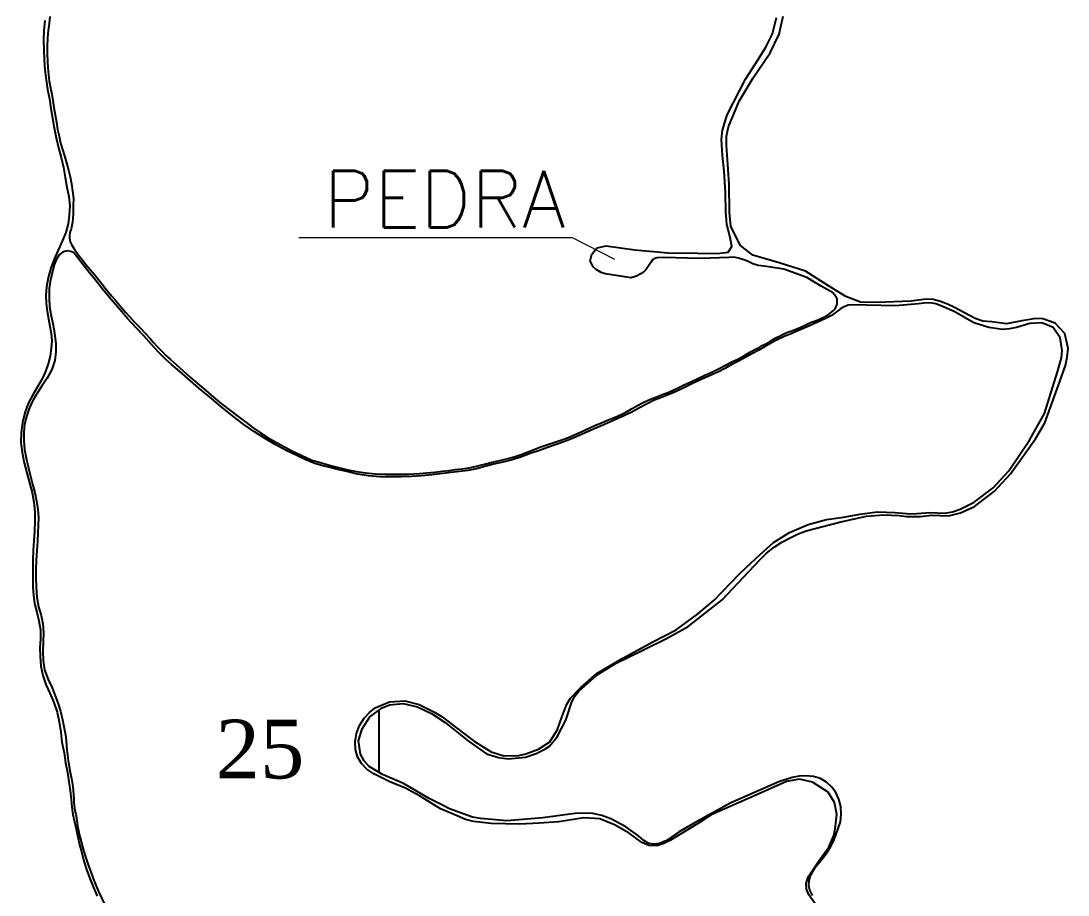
# Model space of a CAD drawing. Extents: x 727293 to 733405, y 7805585 to 7809907.
# Drawn here: x 729441.5 to 729904.8, y 7807253.7 to 7807640.5 of the extents above; entities that cross this region are included whole.
import ezdxf
from ezdxf.enums import TextEntityAlignment as Align

# ---------------------------------------------------------------- set-up
doc = ezdxf.new("R2010")
doc.units = 0
for name, color, linetype in [('0114000100', 1, 'Continuous'), ('0114000100024', 5, 'Continuous'), ('0114000100025', 5, 'Continuous'), ('NUMERAÇÕES', 7, 'Continuous'), ('TEXTO', 7, 'Continuous')]:
    doc.layers.add(name, color=color, linetype=linetype)
doc.layers.add('MALHA', color=251, linetype='Continuous', true_color=0x505050)
doc.layers.add('NUMERAÇÕES DOS TALHÕES', color=7, linetype='Continuous', true_color=0xffffff)
doc.styles.add('AREAS', font='times.ttf')
doc.styles.add('Simplex', font='simplex.shx')

# ---------------------------------------------------------------- blocks, each defined once
blk = doc.blocks.new('area_de_talhao')
at = {"layer": 'NUMERAÇÕES', "linetype": 'Continuous', "style": 'AREAS'}
blk.add_attdef('NRO', text='', height=20, dxfattribs=at).set_placement((0, 6.08), align=Align.CENTER)

msp = doc.modelspace()

# ---------------------------------------------------------------- linework, layer by layer
at = {"layer": '0114000100'}
for points in [[(729452.08, 7807640.62), (729451.65, 7807636.29), (729451.55, 7807631.94), (729451.65, 7807627.65), (729451.72, 7807623.21), (729452.08, 7807618.8), (729452.71, 7807614.42), (729453.32, 7807610.17), (729454.08, 7807605.99), (729454.8, 7807601.78), (729455.43, 7807597.53), (729456.24, 7807593.19), (729457.13, 7807588.79), (729458.06, 7807584.35), (729459.26, 7807580.03), (729460.28, 7807575.57), (729461.07, 7807571.14), (729461.83, 7807566.93), (729462.62, 7807562.84), (729463.08, 7807558.66), (729462.87, 7807554.58), (729462.42, 7807550.66), (729461.37, 7807546.83), (729459.78, 7807543.02), (729458.04, 7807539.07), (729456.27, 7807535.08), (729454.71, 7807531.06), (729453.62, 7807526.78), (729452.85, 7807522.84), (729452.58, 7807519.17), (729452.73, 7807515.47), (729453.17, 7807512.01), (729453.7, 7807508.73), (729454.31, 7807505.43), (729454.89, 7807502.21), (729455.1, 7807498.95), (729454.93, 7807495.66), (729454.36, 7807492.2), (729453.56, 7807488.77), (729452.41, 7807485.31), (729450.76, 7807481.84), (729448.82, 7807478.52), (729446.76, 7807475), (729444.74, 7807471.2), (729443.17, 7807467.1), (729442.14, 7807462.79), (729441.55, 7807458.42), (729441.5, 7807453.94), (729442.08, 7807449.49), (729442.94, 7807445), (729444.08, 7807440.47), (729445.29, 7807436.13), (729446.41, 7807431.87), (729447.26, 7807427.58), (729447.6, 7807423.24), (729447.69, 7807418.99), (729447.49, 7807414.73), (729447.19, 7807410.43), (729446.91, 7807406.22), (729446.81, 7807401.86), (729446.69, 7807397.44), (729446.74, 7807393.38), (729446.75, 7807389.8), (729447.04, 7807386.32), (729447.55, 7807382.73), (729448.52, 7807378.91), (729449.44, 7807374.98), (729450.21, 7807371), (729450.2, 7807367.04), (729449.91, 7807363.12), (729450, 7807359.44), (729450.26, 7807354.89), (729451.12, 7807350.85), (729452.56, 7807346.87), (729454.26, 7807342.97), (729456.04, 7807338.88), (729457.57, 7807334.63), (729458.44, 7807330.29), (729459.09, 7807325.77), (729459.56, 7807321.29), (729460.61, 7807316.57), (729461.22, 7807312.16), (729462.11, 7807307.92), (729462.76, 7807303.83), (729463.3, 7807299.9), (729463.73, 7807296.05), (729463.97, 7807292.62), (729464.42, 7807289.36), (729465.16, 7807286.06), (729465.97, 7807282.78), (729466.62, 7807279.37), (729467.41, 7807275.86), (729468.37, 7807272.36), (729469.37, 7807268.72), (729470.54, 7807265.01), (729471.96, 7807261), (729473.58, 7807257.04), (729475.26, 7807253.15)], [(729791.72, 7807253.55), (729790.48, 7807255.77), (729790.07, 7807257.87), (729790.27, 7807259.94), (729790.73, 7807261.95), (729793.24, 7807266.26), (729794.93, 7807268.38), (729796.69, 7807270.53), (729798.35, 7807272.82), (729799.76, 7807274.97), (729801.06, 7807277.51), (729802.08, 7807280.16), (729803.13, 7807283.07), (729804.07, 7807286.12), (729804.46, 7807289.41), (729804.22, 7807292.82), (729803.4, 7807296.09), (729802.08, 7807299.06), (729800.18, 7807301.62), (729797.91, 7807303.69), (729795.2, 7807305.27), (729792.19, 7807306.16), (729788.9, 7807306.38), (729785.82, 7807306.25), (729782.78, 7807305.76), (729776.9, 7807303.79), (729755.24, 7807294.31), (729739.04, 7807285.27), (729732.44, 7807281.49), (729729.54, 7807279.51), (729726.89, 7807277.73), (729724.1, 7807276.53), (729721.65, 7807276.18), (729719.32, 7807276.55), (729717.1, 7807277.84), (729714.68, 7807279.82), (729709.11, 7807283.87), (729702.45, 7807287.41), (729698.59, 7807288.88), (729694.55, 7807289.77), (729690.58, 7807289.93), (729686.64, 7807289.83), (729672.4, 7807287.85), (729656.49, 7807286.48), (729644.78, 7807287.48), (729641.27, 7807288.2), (729631.12, 7807291.81), (729628.04, 7807293.52), (729622.12, 7807296.44), (729610.71, 7807303.06), (729601.54, 7807307.09), (729595.59, 7807310.62), (729593.32, 7807313.11), (729591.75, 7807315.97), (729590.88, 7807321.93), (729592.49, 7807327.3), (729595.84, 7807332.47), (729601.33, 7807336.58), (729604.5, 7807337.86), (729610.55, 7807338.49), (729617.01, 7807336.93), (729623.17, 7807333.98), (729629.18, 7807330.08), (729639.54, 7807321.75), (729647.49, 7807316.2), (729652.82, 7807314.48), (729657.08, 7807313.89), (729664.8, 7807314.64), (729669.52, 7807316.32), (729673.35, 7807318.23), (729675.39, 7807319.55), (729678.75, 7807323.72), (729682.55, 7807331.1), (729685.31, 7807339.2), (729686.61, 7807341.65), (729688.3, 7807343.89), (729696.52, 7807351.13), (729704.56, 7807356.08), (729716.92, 7807362.12), (729727.09, 7807367.19), (729736.71, 7807372.46), (729751.71, 7807384.27), (729768.37, 7807402.04), (729771.43, 7807404.94), (729774.77, 7807407.55), (729778.11, 7807409.77), (729781.52, 7807411.62), (729785.12, 7807413.35), (729788.94, 7807414.83), (729804.32, 7807418.89), (729815.69, 7807421.29), (729823.14, 7807421.95), (729830.05, 7807421.59), (729833.34, 7807421.25), (729836.25, 7807421.13), (729839.37, 7807421.22), (729844.59, 7807421.74), (729851.92, 7807421.49), (729857.26, 7807422.84), (729863.4, 7807425.68), (729872.23, 7807432.45), (729879.39, 7807440.03), (729890.41, 7807455.61), (729894.55, 7807462.69), (729901.13, 7807480.96), (729903.63, 7807488.03), (729904.48, 7807491.69), (729904.8, 7807495.46), (729903.35, 7807502.14), (729899.15, 7807506.78), (729893.57, 7807508.67), (729890.55, 7807508.75), (729884.42, 7807507.72), (729877.57, 7807506.45), (729871.05, 7807507.29), (729867.02, 7807507.6), (729863.71, 7807508.78), (729854.33, 7807513.85), (729851.39, 7807515.2), (729848.29, 7807516.33), (729845.11, 7807517.17), (729842.09, 7807517.41), (729835.23, 7807516.5), (729820.27, 7807515.84), (729812.94, 7807516.05), (729806.53, 7807518.48), (729798.88, 7807523.29), (729788.69, 7807529.77), (729777.04, 7807533.51), (729765.3, 7807536.8), (729759.94, 7807541.16), (729755.63, 7807549.53), (729755.01, 7807555.82), (729754.88, 7807568.24), (729753.98, 7807581.29), (729753.62, 7807585.36), (729753.7, 7807589.53), (729754.52, 7807593.66), (729759.25, 7807604.91), (729765.43, 7807615.35), (729772.96, 7807626.33), (729777, 7807634.56), (729778.74, 7807642.59)]]:
    msp.add_lwpolyline(points, dxfattribs=at)
at = {"layer": '0114000100024'}
msp.add_lwpolyline([(729454.24, 7807642.45), (729453.97, 7807639.36), (729453.59, 7807636.23), (729453.27, 7807632.94), (729453.14, 7807629.34), (729453.14, 7807625.95), (729453.2, 7807622.74), (729453.41, 7807619.71), (729453.66, 7807616.75), (729453.99, 7807613.83), (729454.54, 7807610.94), (729455.19, 7807608.12), (729455.64, 7807605.24), (729456.06, 7807602.16), (729456.63, 7807598.91), (729457.2, 7807595.65), (729457.75, 7807592.49), (729458.35, 7807589.43), (729459.03, 7807586.46), (729459.89, 7807583.61), (729460.79, 7807580.72), (729461.6, 7807577.65), (729462.48, 7807574.51), (729463.31, 7807571.45), (729463.91, 7807568.34), (729464.37, 7807565.09), (729464.7, 7807561.97), (729464.61, 7807558.91), (729464.6, 7807554.94), (729464.34, 7807551.49), (729463.73, 7807548.5), (729463.18, 7807546.79), (729462.98, 7807545.7), (729462.94, 7807544.34), (729463.24, 7807542.73), (729464.03, 7807541.19), (729464.99, 7807539.64), (729466.02, 7807538.15), (729467.17, 7807536.69), (729468.6, 7807534.86), (729470.28, 7807532.76), (729472.11, 7807530.52), (729473.98, 7807528.22), (729475.83, 7807526.02), (729477.46, 7807523.98), (729478.98, 7807522.12), (729480.23, 7807520.52), (729481.52, 7807518.9), (729482.98, 7807517.27), (729484.45, 7807515.5), (729486.02, 7807513.62), (729487.74, 7807511.67), (729489.69, 7807509.5), (729491.96, 7807507.05), (729494.4, 7807504.57), (729496.61, 7807502.24), (729498.53, 7807500.09), (729500.2, 7807498.25), (729501.7, 7807496.61), (729502.92, 7807495.29), (729504.13, 7807494), (729505.52, 7807492.56), (729507.63, 7807490.6), (729510.32, 7807488.24), (729513.22, 7807485.63), (729516.33, 7807482.92), (729519.66, 7807480.04), (729523.15, 7807477.1), (729526.69, 7807474.02), (729530.28, 7807471.03), (729533.94, 7807468.17), (729537.57, 7807465.42), (729540.99, 7807462.89), (729544.26, 7807460.46), (729547.48, 7807458.2), (729550.96, 7807456.02), (729554.58, 7807453.95), (729558.17, 7807451.97), (729561.67, 7807450.17), (729565.17, 7807448.42), (729568.23, 7807447.02), (729570.58, 7807446.03), (729572.35, 7807445.49), (729573.98, 7807445.08), (729575.94, 7807444.55), (729578.47, 7807443.76), (729582, 7807442.82), (729586.08, 7807441.91), (729589.9, 7807441.1), (729593.94, 7807440.45), (729598.43, 7807440.07), (729603, 7807439.85), (729607.04, 7807439.87), (729610.43, 7807439.9), (729613.11, 7807439.97), (729615.38, 7807440.07), (729617.86, 7807440.19), (729621.07, 7807440.51), (729624.62, 7807440.87), (729627.85, 7807441.19), (729630.94, 7807441.54), (729633.8, 7807441.92), (729636.69, 7807442.27), (729639.76, 7807442.74), (729643.06, 7807443.48), (729646.64, 7807444.41), (729650.04, 7807445.28), (729653.41, 7807446), (729656.92, 7807446.8), (729660.22, 7807447.77), (729662.8, 7807448.66), (729664.79, 7807449.41), (729666.6, 7807450.07), (729668.58, 7807450.84), (729671.13, 7807451.84), (729674.68, 7807453.08), (729678.54, 7807454.32), (729682.13, 7807455.55), (729685.44, 7807456.88), (729688.27, 7807458.18), (729690.94, 7807459.41), (729693.5, 7807460.57), (729695.78, 7807461.58), (729697.63, 7807462.4), (729699.35, 7807463.11), (729701.05, 7807463.8), (729702.53, 7807464.38), (729704.15, 7807465.07), (729705.77, 7807465.75), (729707.62, 7807466.67), (729709.66, 7807467.71), (729711.91, 7807468.94), (729714.29, 7807470.26), (729716.55, 7807471.45), (729718.75, 7807472.45), (729720.73, 7807473.35), (729722.35, 7807473.97), (729723.89, 7807474.57), (729725.61, 7807475.28), (729727.46, 7807475.98), (729729.77, 7807476.96), (729732.54, 7807478.28), (729735.2, 7807479.53), (729737.92, 7807480.85), (729740.96, 7807482.23), (729744.02, 7807483.66), (729747.16, 7807485.07), (729750.39, 7807486.65), (729753.21, 7807488.23), (729755.98, 7807489.58), (729759, 7807491.03), (729762.08, 7807492.68), (729764.64, 7807494.16), (729766.58, 7807495.21), (729768.06, 7807496), (729769.51, 7807496.8), (729771.03, 7807497.54), (729772.64, 7807498.44), (729774.06, 7807499.3), (729775.48, 7807500.18), (729777.1, 7807500.98), (729778.7, 7807501.86), (729780.35, 7807502.55), (729782.11, 7807503.25), (729784.07, 7807504), (729786.62, 7807505), (729789.04, 7807506.13), (729790.91, 7807506.99), (729792.55, 7807507.62), (729794.12, 7807508.26), (729795.69, 7807508.96), (729797.44, 7807509.76), (729798.86, 7807510.55), (729801.09, 7807512.29), (729801.69, 7807513.05), (729802.24, 7807514.18), (729802.59, 7807515.19), (729802.69, 7807516.15), (729802.67, 7807516.6), (729802.6, 7807517.49), (729802.19, 7807518.41), (729800.53, 7807520.27), (729795.52, 7807523.17), (729789.16, 7807527), (729779.09, 7807530.59), (729770.31, 7807532.01), (729767.76, 7807532.33), (729765.26, 7807533.07), (729762.97, 7807534.14), (729760.95, 7807534.91), (729758.97, 7807535.53), (729756.89, 7807535.89), (729754.7, 7807535.87), (729746.45, 7807535.46), (729742.82, 7807535.34), (729736.49, 7807535.45), (729725.97, 7807535.85), (729723.01, 7807535.72), (729721.91, 7807535.37), (729720.94, 7807534.78), (729720.15, 7807533.61), (729719.65, 7807532.69), (729718.03, 7807530.41), (729716.88, 7807529.16), (729713.93, 7807527.49), (729711.36, 7807526.85), (729706.75, 7807527.56), (729699.95, 7807528.62), (729698.22, 7807529.17), (729696.07, 7807530.45), (729694.71, 7807531.61), (729693.42, 7807534.28), (729694.03, 7807537.3), (729696.46, 7807540.03), (729700.43, 7807540.96), (729713.06, 7807539.18), (729727.81, 7807537.87), (729740.86, 7807537.7), (729749.72, 7807537.54), (729754.38, 7807538.11), (729756.03, 7807540.7), (729755.25, 7807544.66), (729753.84, 7807550.36), (729753.4, 7807556.01), (729753.26, 7807564.46), (729752.59, 7807574.04), (729751.94, 7807581.01), (729751.46, 7807588.07), (729751.91, 7807592.08), (729753.96, 7807598.93), (729762.02, 7807614.67), (729767.67, 7807623.41), (729771.07, 7807628.82), (729773.96, 7807634.84), (729775.77, 7807642.06)], dxfattribs=at)
at = {"layer": '0114000100025'}
msp.add_lwpolyline([(729794.55, 7807247.52), (729790.08, 7807253.74), (729789.02, 7807256.23), (729788.86, 7807258.86), (729789.78, 7807261.76), (729794.46, 7807268.77), (729799.02, 7807274.8), (729801.2, 7807280.08), (729801.81, 7807282.92), (729802.55, 7807289.25), (729801.42, 7807294.59), (729798.61, 7807299.14), (729791.7, 7807303.65), (729785.96, 7807304.99), (729780.22, 7807303.9), (729764.99, 7807297.19), (729746.93, 7807289.21), (729741.23, 7807285.44), (729728.87, 7807277.89), (729726, 7807276.43), (729722.78, 7807275.5), (729719.33, 7807275.66), (729716.23, 7807276.99), (729710.56, 7807280.99), (729704.16, 7807284.75), (729697.59, 7807287.45), (729690.6, 7807287.83), (729679.42, 7807286.08), (729670.85, 7807285.55), (729662.23, 7807285.07), (729649.61, 7807285.33), (729641.78, 7807286.18), (729638.17, 7807287.12), (729634.52, 7807288.66), (729627.15, 7807291.86), (729617.89, 7807297.56), (729611.39, 7807301.05), (729607.95, 7807302.48), (729604.44, 7807303.96), (729597.57, 7807307.38), (729594.56, 7807309.45), (729592.2, 7807311.91), (729590.47, 7807314.87), (729589.59, 7807318.13), (729589.43, 7807321.5), (729590.01, 7807325.16), (729591.37, 7807328.73), (729593.34, 7807331.95), (729595.73, 7807334.48), (729598.26, 7807336.56), (729604.6, 7807339.11), (729611.4, 7807339.57), (729617.69, 7807338.01), (729624.2, 7807334.82), (729627.83, 7807332.6), (729634.26, 7807327.69), (729642.22, 7807321.57), (729649.59, 7807317.11), (729655.2, 7807315.35), (729661.76, 7807315.48), (729664.85, 7807316.11), (729670.43, 7807318.3), (729675.46, 7807321.49), (729678.89, 7807326.91), (729680.94, 7807332.8), (729683.07, 7807338.1), (729684.63, 7807340.79), (729689.07, 7807345.41), (729696.37, 7807351.75), (729707.82, 7807358.48), (729721.03, 7807365.77), (729731.4, 7807371.1), (729740.89, 7807377.93), (729748.28, 7807384.2), (729759.3, 7807395.63), (729762.43, 7807398.61), (729768.36, 7807404.29), (729774.4, 7807409.67), (729781.61, 7807414.13), (729789.79, 7807417.61), (729797.96, 7807419.9), (729805.4, 7807420.85), (729812.68, 7807422.21), (729820.55, 7807423.26), (729828.17, 7807422.94), (729835.2, 7807422.44), (729837.95, 7807422.47), (729843.67, 7807422.91), (729850.28, 7807422.68), (729853.7, 7807423.23), (729857.01, 7807424.47), (729863.24, 7807427.53), (729871.61, 7807433.86), (729878.59, 7807441.46), (729887.77, 7807454.94), (729894.33, 7807466.76), (729900.17, 7807485.2), (729901.97, 7807491.44), (729902.26, 7807494.6), (729901.28, 7807500.18), (729898.24, 7807504.87), (729893.25, 7807506.87), (729887.93, 7807506.54), (729881.96, 7807504.86), (729878.82, 7807504.2), (729875.79, 7807503.99), (729869.77, 7807504.85), (729863.08, 7807506.92), (729854.39, 7807511.89), (729848.99, 7807514.27), (729846.33, 7807515.3), (729843.65, 7807515.8), (729841.04, 7807515.66), (729838.57, 7807515.3), (729828.42, 7807514.38), (729809.22, 7807514.9), (729807.52, 7807514.72), (729805.71, 7807513.96), (729804.15, 7807513.04), (729802.33, 7807511.69), (729800.11, 7807510.16), (729797.23, 7807508.6), (729793.87, 7807507.16), (729790.47, 7807505.61), (729784.53, 7807503.03), (729781.99, 7807501.91), (729779.53, 7807500.92), (729775.16, 7807498.89), (729772.86, 7807497.63), (729770.46, 7807496.23), (729767.94, 7807494.8), (729765.22, 7807493.32), (729762.18, 7807491.72), (729758.93, 7807489.96), (729755.78, 7807488.29), (729752.9, 7807486.66), (729750.19, 7807485.26), (729747.46, 7807484.05), (729744.39, 7807482.75), (729741.17, 7807481.24), (729738.02, 7807479.74), (729734.79, 7807478.15), (729731.35, 7807476.53), (729727.84, 7807475.09), (729724.45, 7807473.77), (729721.35, 7807472.51), (729715.16, 7807469.25), (729711.5, 7807467.24), (729699.64, 7807461.94), (729696.23, 7807460.47), (729689.84, 7807457.63), (729686.12, 7807456.07), (729682.18, 7807454.43), (729678.25, 7807453.05), (729674.53, 7807451.76), (729670.88, 7807450.41), (729667.3, 7807449.16), (729662.98, 7807447.55), (729658.85, 7807446.21), (729654.72, 7807445.21), (729650.64, 7807444.3), (729646.74, 7807443.3), (729643, 7807442.21), (729639.26, 7807441.58), (729635.61, 7807441.1), (729631.72, 7807440.65), (729623.26, 7807439.63), (729618.78, 7807439.21), (729614.25, 7807438.93), (729609.69, 7807438.8), (729605.05, 7807438.7), (729600.29, 7807438.77), (729595.35, 7807439.21), (729590.35, 7807439.96), (729585.62, 7807441.03), (729581.57, 7807441.99), (729578.27, 7807442.91), (729575.05, 7807443.68), (729571.56, 7807444.61), (729567.82, 7807446.08), (729563.59, 7807448.13), (729558.86, 7807450.45), (729554.04, 7807453.01), (729549.28, 7807455.8), (729544.79, 7807458.68), (729540.17, 7807461.91), (729535.06, 7807465.68), (729529.8, 7807469.96), (729524.86, 7807474.09), (729520.22, 7807478.01), (729511.65, 7807485.44), (729508.14, 7807488.42), (729505.31, 7807491), (729502.43, 7807493.89), (729499.31, 7807497.37), (729495.94, 7807501.08), (729492.32, 7807504.89), (729488.7, 7807508.79), (729485.15, 7807512.87), (729481.41, 7807517.2), (729477.65, 7807521.79), (729474.44, 7807525.75), (729471.74, 7807529.12), (729469.47, 7807532.03), (729466.07, 7807536.46), (729464.84, 7807537.8), (729463.53, 7807538.48), (729461.95, 7807538.72), (729460.21, 7807538.31), (729458.58, 7807537.09), (729457.2, 7807535.02), (729456.23, 7807532.61), (729454.98, 7807527.69), (729454.5, 7807525.23), (729454.04, 7807522.01), (729453.95, 7807521.24), (729453.92, 7807519.38), (729453.99, 7807516.53), (729454.1, 7807515.42), (729454.19, 7807514.05), (729454.43, 7807512.48), (729454.77, 7807510.65), (729455.62, 7807506.58), (729456.03, 7807504.28), (729456.5, 7807501.07), (729456.88, 7807497.69), (729456.98, 7807494.04), (729456.55, 7807490.22), (729455.18, 7807486.22), (729453.15, 7807482.47), (729450.91, 7807479.16), (729449.03, 7807476.14), (729447.36, 7807473.53), (729446.02, 7807471.09), (729444.95, 7807468.59), (729443.91, 7807465.39), (729443.13, 7807462.04), (729442.72, 7807458.56), (729442.77, 7807454.88), (729443.12, 7807450.81), (729443.95, 7807446.41), (729444.91, 7807442.51), (729445.7, 7807439.03), (729446.59, 7807435.47), (729447.61, 7807431.79), (729448.4, 7807428.02), (729448.97, 7807424.34), (729449.21, 7807420.77), (729449.08, 7807417.3), (729448.97, 7807413.92), (729448.81, 7807410.31), (729448.49, 7807406.19), (729448.23, 7807401.86), (729448.07, 7807397.81), (729448.11, 7807393.94), (729448.21, 7807389.91), (729448.49, 7807385.46), (729449.31, 7807381.28), (729450.4, 7807377.36), (729451.23, 7807373.62), (729451.44, 7807369.91), (729451.31, 7807365.85), (729451.13, 7807361.53), (729451.36, 7807357.4), (729451.97, 7807353.27), (729453.56, 7807349.09), (729455.36, 7807345.3), (729456.69, 7807341.88), (729457.89, 7807338.68), (729458.98, 7807335.09), (729459.92, 7807331.22), (729460.69, 7807327.55), (729461.17, 7807324.51), (729461.51, 7807321.93), (729461.81, 7807317.6), (729462.04, 7807315.82), (729462.23, 7807314.11), (729462.58, 7807312.32), (729463.19, 7807308.71), (729463.87, 7807305.25), (729464.47, 7807301.73), (729464.64, 7807299.93), (729464.76, 7807298.15), (729464.88, 7807296.32), (729464.93, 7807294.57), (729465.36, 7807291.15), (729465.72, 7807289.44), (729466.02, 7807287.78), (729466.58, 7807284.15), (729466.96, 7807282.42), (729467.27, 7807280.65), (729467.74, 7807278.94), (729468.59, 7807275.59), (729469.01, 7807274.04), (729469.94, 7807270.96), (729470.55, 7807269.26), (729471.12, 7807267.56), (729471.75, 7807265.9), (729473.03, 7807262.36), (729473.67, 7807260.54), (729474.3, 7807258.81), (729475.68, 7807255.55), (729478.62, 7807249.34)], dxfattribs=at)
at = {"layer": 'MALHA'}
msp.add_lwpolyline([(729600, 7807308), (729600, 7807335.58)], dxfattribs=at)
at = {"layer": 'TEXTO', "lineweight": 0}
msp.add_lwpolyline([(729704.23, 7807534.86), (729685.5, 7807544.47), (729564.49, 7807544.47)], dxfattribs=at)

# ---------------------------------------------------------------- block references
at = {"layer": 'NUMERAÇÕES DOS TALHÕES'}
ref = msp.add_blockref('area_de_talhao', (729547.27, 7807297.4), dxfattribs=dict(at, xscale=1.3, yscale=1.3, zscale=1.3))
ref.add_attrib('NRO', '25', dxfattribs={"layer": 'NUMERAÇÕES', "height": 26, "style": 'AREAS'}).set_placement((729547.27, 7807305.3), align=Align.CENTER)

# ---------------------------------------------------------------- texts
at = {"layer": 'TEXTO', "linetype": 'Continuous', "style": 'Simplex'}
msp.add_text('PEDRA', height=25, dxfattribs=at).set_placement((729628.89, 7807561.62), align=Align.MIDDLE_CENTER)

doc.saveas('drawing.dxf')
